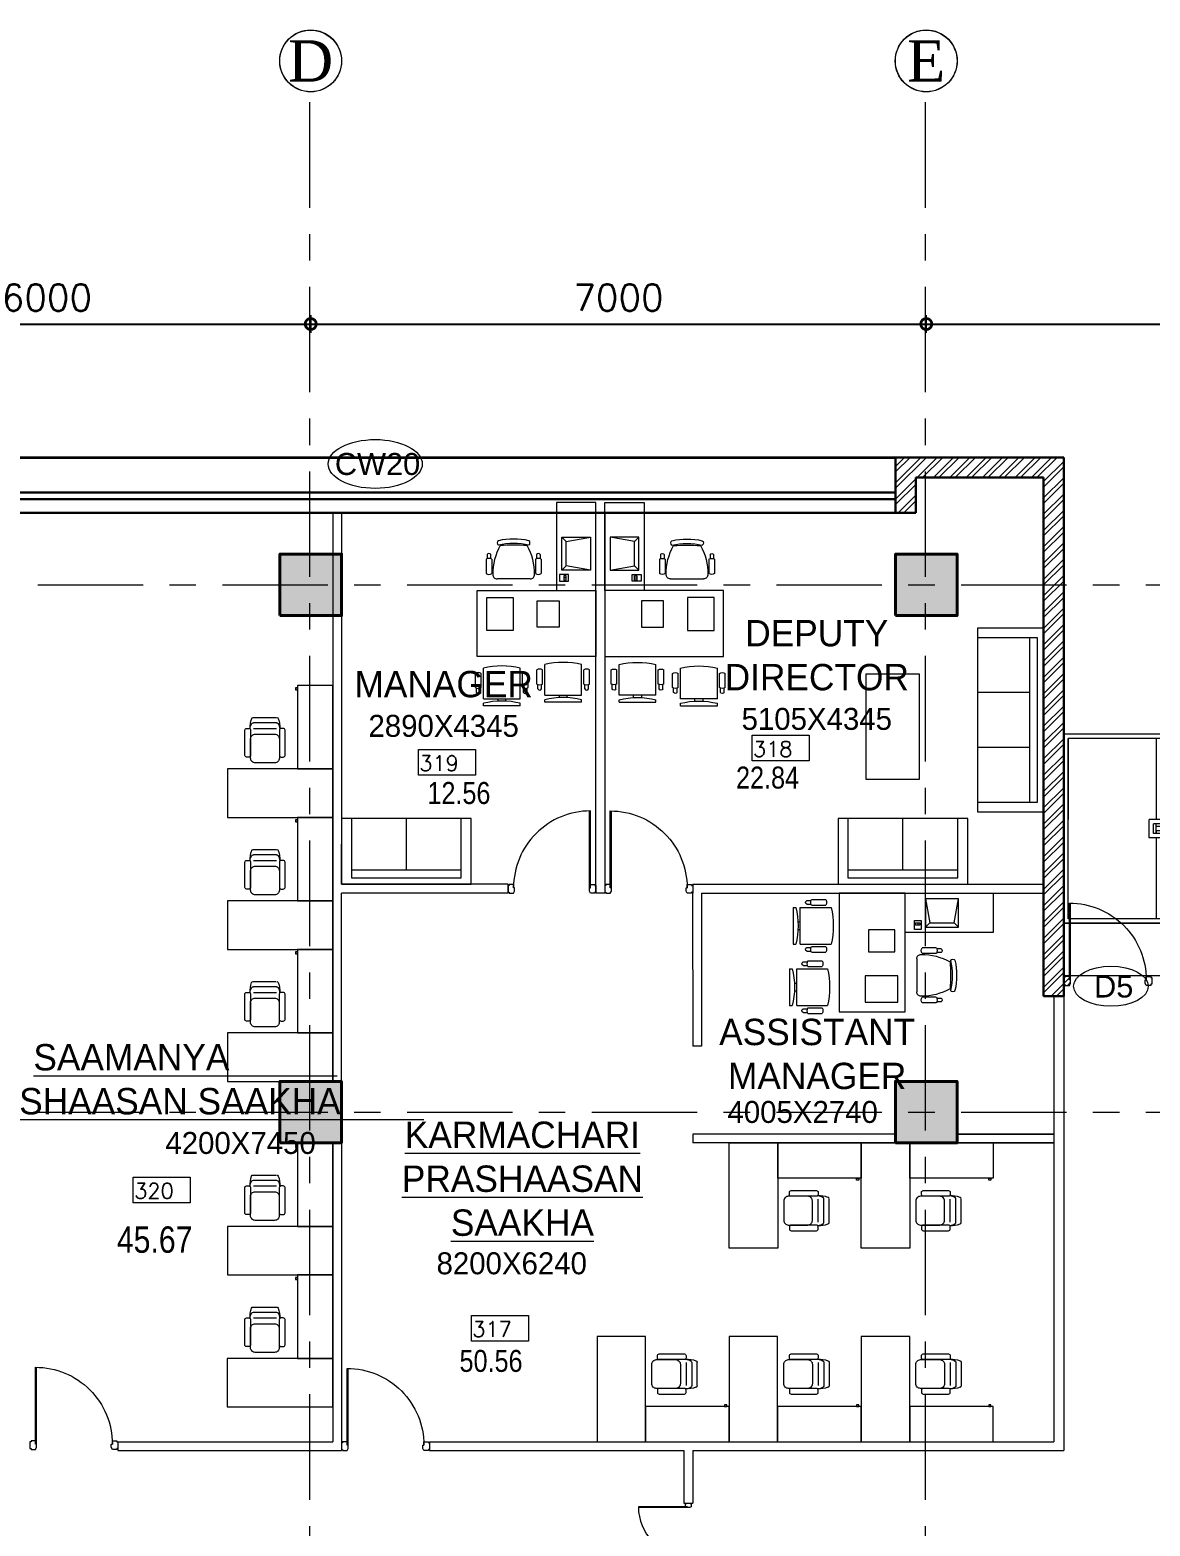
# Model space of a CAD drawing. Header units: millimetres. Extents: x 24487468 to 24959437, y -333213 to 842934.
# Drawn here: x 24731055 to 24743793, y 138462 to 155484 of the extents above; entities that cross this region are included whole.
import ezdxf
from ezdxf.enums import TextEntityAlignment as Align

# ---------------------------------------------------------------- set-up
doc = ezdxf.new("R2010")
doc.units = ezdxf.units.MM
doc.header["$MEASUREMENT"] = 0
doc.header["$PDMODE"] = 3
for name, pattern in [('ACAD_ISO10W100', [18.5, 12, -3, 0.5, -3]), ('BORDERX2', [3.5, 1, -0.5, 1, -0.5, 0, -0.5]), ('Centreline', [21, 12, -3, 3, -3])]:
    doc.linetypes.add(name, pattern=pattern)
doc.layers.get('0').update_dxf_attribs({"lineweight": 5})
for name, color, linetype, lineweight in [('A 0.13 dw', 175, 'Continuous', 5), ('A 0.13furniture', 30, 'Continuous', 0), ('AREA', 7, 'Continuous', 5), ('CENLINE', 220, 'ACAD_ISO10W100', 5), ('COLUMN', 12, 'Continuous', 40), ('DIM', 183, 'Continuous', 5), ('GRID', 205, 'BORDERX2', 5), ('hatch', 9, 'Continuous', 0), ('p1 plan grid lck', 6, 'Continuous', 5), ('room number', 99, 'Continuous', 20), ('text', 7, 'Continuous', 15), ('TEXT ROOM', 3, 'Continuous', 15), ('wall', 53, 'Continuous', 15), ('wall 0', 22, 'Continuous', 35), ('Wall1', 37, 'Continuous', 30), ('WALL2', 4, 'Continuous', 15), ('win shutters', 140, 'Continuous', 25), ('WINDOWS', 4, 'Continuous', 9)]:
    doc.layers.add(name, color=color, linetype=linetype, lineweight=lineweight)
doc.layers.add('A-BTEXT', color=57, linetype='Continuous')
doc.styles.add('arial', font='times.ttf')
doc.styles.add('ATTR', font='romans.shx', dxfattribs={"width": 0.8, "height": 0.48})
doc.styles.add('ordinary', font='arial.ttf')
doc.styles.add('ROMANS', font='romans__.ttf')
doc.styles.add('Tahoma', font='technic_.ttf')
doc.dimstyles.new('DIM100', dxfattribs={"dimtxt": 300, "dimasz": 250, "dimexe": 100, "dimexo": 100, "dimgap": 150, "dimtad": 1, "dimdec": 0, "dimrnd": 5, "dimzin": 0, "dimdsep": 46, "dimtxsty": 'ROMANS', "dimblk": 'DOTSMALL', "dimcen": 0.09, "dimclrd": 256, "dimclre": 256, "dimclrt": 7, "dimadec": 0, "dimazin": 0, "dimtfac": 1, "dimtdec": 0, "dimtix": 1, "dimtofl": 0, "dimtmove": 1, "dimatfit": 3, "dimfxl": 100, "dimfxlon": 1, "dimtolj": 1, "dimtzin": 0, "dimarcsym": 0})

# ---------------------------------------------------------------- blocks, each defined once
blk = doc.blocks.new('column 350')
at = {"layer": 'COLUMN', "ltscale": 100}
h = blk.add_hatch(color=256, dxfattribs=at)
h.dxf.hatch_style = 1
h.paths.add_polyline_path([(1327.5, 1037.5), (627.5, 1037.5), (627.5, 337.5), (1327.5, 337.5)])
blk.add_lwpolyline([(627.5, 1037.5), (1327.5, 1037.5), (1327.5, 337.5), (627.5, 337.5)], close=True, dxfattribs=at)
blk = doc.blocks.new('grid letter-flat-4-flat-1')
at = {"layer": 'GRID', "linetype": 'Continuous'}
blk.add_circle((0, 374.75), 281.25, dxfattribs=at)
blk = doc.blocks.new('md1')
at = {"layer": 'A 0.13 dw'}
for p, q in [((-924, 1799), (-936, 1799)), ((-936, 1799), (-936, 1748)), ((-936, 1748), (-911, 1736)), ((-924, 1811), (-924, 1799)), ((-848, 1811), (-924, 1811)), ((-911, 1736), (-874, 1736)), ((-874, 1736), (-874, 1748)), ((-874, 1748), (-836, 1748)), ((-874, 1748), (0, 1748)), ((-874, 1736), (0, 1736)), ((-848, 1799), (-848, 1811)), ((-836, 1799), (-848, 1799)), ((-836, 1748), (-836, 1799)), ((-936, 0), (-911, 12)), ((-936, -51), (-936, 0)), ((-911, 12), (-874, 12)), ((-874, 12), (-874, 0)), ((-874, 12), (0, 12)), ((-874, 0), (-836, 0)), ((-874, 0), (0, 0)), ((-836, 0), (-836, -51)), ((-924, -51), (-936, -51)), ((-924, -63), (-924, -51)), ((-848, -63), (-924, -63)), ((-836, -51), (-848, -51)), ((-848, -51), (-848, -63))]:
    blk.add_line(p, q, dxfattribs=at)
for points in [[(0, 1748), (0, 1748, -0.414214), (-874, 874)], [(0, 0), (0, 0, 0.414214), (-874, 874)]]:
    blk.add_lwpolyline(points, format="xyb", dxfattribs=at)
blk = doc.blocks.new('EEXIT')
at = {"layer": 'WINDOWS', "lineweight": 0}
for p, q in [((0, 4581), (-2150, 4581)), ((-2150, 4581), (-2150, 2781)), ((-50, 4531), (-2100, 4531)), ((-2100, 4531), (-2100, 2753)), ((-2100, 4531), (-1180, 4531)), ((-50, 4531), (-50, 2781)), ((0, 4581), (0, 2753)), ((-1180, 3611), (-1180, 1700)), ((-1180, 3611), (-970, 3611)), ((-970, 3611), (-970, 1700)), ((-2100, 3531), (-1180, 3531)), ((-1130, 3561), (-1130, 1750)), ((-1130, 3561), (-1020, 3561)), ((-1130, 3531), (-1020, 3531)), ((-1100, 3531), (-1100, 1781)), ((-1050, 3531), (-1050, 1781)), ((-1020, 3561), (-1020, 1750)), ((-970, 3531), (-50, 3531)), ((-2100, 3281), (-1180, 3281)), ((-1130, 3281), (-1100, 3281)), ((-1050, 3281), (-1020, 3281)), ((-970, 3281), (-50, 3281)), ((-2100, 3031), (-1180, 3031)), ((-1130, 3031), (-1100, 3031)), ((-1050, 3031), (-1020, 3031)), ((-970, 3031), (-50, 3031)), ((-2150, 2781), (-2150, 731)), ((-2100, 2781), (-1180, 2781)), ((-2100, 2753), (-2100, 781)), ((-1130, 2781), (-1100, 2781)), ((-1050, 2781), (-1020, 2781)), ((-970, 2781), (-50, 2781)), ((-50, 2781), (-50, 781)), ((0, 2753), (0, 731)), ((-2100, 2531), (-1180, 2531)), ((-1130, 2531), (-1100, 2531)), ((-1050, 2531), (-1020, 2531)), ((-970, 2531), (-50, 2531)), ((-2100, 2281), (-1180, 2281)), ((-1130, 2281), (-1100, 2281)), ((-1050, 2281), (-1020, 2281)), ((-970, 2281), (-50, 2281)), ((-2100, 2031), (-1180, 2031)), ((-1130, 2031), (-1100, 2031)), ((-1050, 2031), (-1020, 2031)), ((-970, 2031), (-50, 2031)), ((-2100, 1781), (-1180, 1781)), ((-1020, 1781), (-1130, 1781)), ((-1020, 1750), (-1130, 1750)), ((-1050, 1781), (-1020, 1781)), ((-970, 1781), (-50, 1781)), ((-970, 1700), (-1180, 1700)), ((0, 731), (-2150, 731)), ((-2100, 781), (-1180, 781)), ((-50, 781), (-2100, 781))]:
    blk.add_line(p, q, dxfattribs=at)
blk = doc.blocks.new('Door1000-flat-3')
at = {"layer": 'A 0.13 dw'}
for p, q in [((-38, 0), (-38, -12)), ((38, 0), (-38, 0)), ((-38, -12), (-50, -12)), ((-50, -12), (-50, -63)), ((-50, -63), (-25, -75)), ((-25, -75), (12, -75)), ((12, -75), (12, -63)), ((12, -63), (50, -63)), ((38, -12), (38, 0)), ((50, -12), (38, -12)), ((50, -63), (50, -12)), ((-50, -937), (-25, -925)), ((-50, -988), (-50, -937)), ((-38, -988), (-50, -988)), ((-38, -1000), (-38, -988)), ((38, -1000), (-38, -1000)), ((-25, -925), (12, -925)), ((12, -925), (12, -937)), ((12, -925), (886, -925)), ((12, -937), (50, -937)), ((12, -937), (886, -937)), ((50, -988), (38, -988)), ((38, -988), (38, -1000)), ((50, -937), (50, -988))]:
    blk.add_line(p, q, dxfattribs=at)
blk.add_lwpolyline([(886, -937), (886, -937, 0.414214), (12, -63)], format="xyb", dxfattribs=at)
blk = doc.blocks.new('*U36')
at = {"layer": 'room number'}
blk.add_lwpolyline([(46, 40), (46, 240), (491, 240), (491, 40)], close=True, dxfattribs=at)
at = {"layer": 'room number', "style": 'ROMANS'}
blk.add_attdef('ROOM_NUM', (53, 73), '', height=120, dxfattribs=at)
blk = doc.blocks.new('tt1')
at = {"layer": 'A 0.13furniture'}
for p, q in [((-1136, 904), (-1136, 641)), ((-1078, 902), (-1078, 639)), ((-1012, 901), (-1012, 640))]:
    blk.add_line(p, q, dxfattribs=at)
for points in [[(0, 0), (-552, 0), (-552, 1198), (0, 1198)], [(-552, 0), (-1502, 0), (-1502, 400), (-552, 400)], [(-1450, 400), (-1474, 400), (-1474, 422), (-1450, 422)]]:
    blk.add_lwpolyline(points, close=True, dxfattribs=at)
for points in [[(-993, 934), (-706, 934, 0.414214), (-686, 953), (-686, 979, 0.414214), (-706, 999), (-993, 999, 0.414214), (-1012, 979), (-1012, 953, 0.414214)], [(-673, 934), (-895, 934, 0.414214), (-947, 881), (-947, 660, 0.414214), (-895, 607), (-673, 607, 0.414214), (-621, 660), (-621, 881, 0.414214)], [(-993, 607), (-706, 607, -0.414214), (-686, 588), (-686, 562, -0.414214), (-706, 542), (-993, 542, -0.414214), (-1012, 562), (-1012, 588, -0.414214)]]:
    blk.add_lwpolyline(points, format="xyb", close=True, dxfattribs=at)
for centre, radius, start, end in [((-1117, 904), 19.6, 110.5247, 180), ((-1022, 650), 290, 87.2024, 110.5247), ((-1058, 902), 19.6, 125.6622, 180), ((-1008, 832), 106, 88.5058, 125.6622), ((-1117, 637), 19.6, 180, 249.4753), ((-1022, 891), 290, 249.4753, 272.7976), ((-1058, 639), 19.6, 180, 234.3378), ((-1008, 709), 106, 234.3378, 271.4942)]:
    blk.add_arc(centre, radius, start, end, dxfattribs=at)
blk = doc.blocks.new('Production Armchair 1-flat-3-flat-1')
at = {"layer": 'A 0.13furniture'}
for p, q in [((175, 302), (224, 302)), ((175, 262), (225, 262)), ((231, 315), (393, 315)), ((231, 250), (393, 250)), ((454, 189), (454, -188)), ((175, -261), (225, -261)), ((175, -300), (224, -300)), ((231, -248), (393, -248)), ((231, -313), (393, -313))]:
    blk.add_line(p, q, dxfattribs=at)
for centre, radius, start, end in [((804, 0), 804, 167.6021, 192.3979), ((44, 156), 30.3, 34.2916, 145.7084), ((854, 0), 804, 167.6021, 192.3979), ((402, -433), 672, 89.8784, 119.0931), ((185, 282), 21.8, 114.8953, 245.3358), ((284, 282), 62.8, 148.9511, 211.0489), ((340, 282), 62.8, 328.9511, 31.0489), ((405, 190), 48.9, 359.252, 92.1864), ((1965, 0), 1896, 175.3453, 184.606), ((402, 435), 672, 240.894, 270.1219), ((44, -156), 30.3, 214.2902, 325.7098), ((185, -280), 21.8, 114.6645, 245.1044), ((284, -281), 62.8, 148.9511, 211.0489), ((340, -281), 62.8, 328.9511, 31.0489), ((405, -188), 48.9, 267.8132, 0.748)]:
    blk.add_arc(centre, radius, start, end, dxfattribs=at)
at = {"layer": 'A 0.13furniture', "style": 'ATTR', "text_generation_flag": 4, "width": 0.8, "flags": 9}
blk.add_attdef('ESTCODE', (0, 0), '', height=0.126, rotation=270, dxfattribs=at)
blk = doc.blocks.new('Executive Armchair 1-flat-5-flat-1')
at = {"layer": 'A 0.13furniture'}
for p, q in [((-80.00175, 209.8875), (-430.05475, 209.8875)), ((-207.9205, 299.7425), (-369.9195, 299.7425)), ((-207.9205, 234.94), (-369.9195, 234.94)), ((-152.609, 286.8125), (-201.71775, 286.7925)), ((-152.68875, 247.275), (-200.6105, 247.28)), ((-80.00175, -209.89), (-80.00175, 209.8875)), ((0, 210), (-30.0025, 210)), ((0, 210), (0, -210)), ((-53.85975, 45), (-80.00175, 45)), ((-80.00175, -45), (-53.8405, -45)), ((-80.00175, -209.89), (-430.001, -209.89)), ((-207.9205, -234.9425), (-369.9195, -234.9425)), ((-207.9205, -299.745), (-369.9195, -299.745)), ((-152.609, -286.815), (-201.71775, -286.795)), ((-152.68875, -247.2775), (-200.6105, -247.2825)), ((0, -210), (-30.0025, -210))]:
    blk.add_line(p, q, dxfattribs=at)
for centre, radius, start, end in [((439.44675, 0.11), 894.44925, 166.435999999, 193.5788), ((-316.09875, 267.3425), 62.82115, 148.951400001, 211.048700002), ((-261.74125, 267.3425), 62.82123, 328.951400001, 31.04859), ((-161.7745, 267.0625), 21.77348, 294.664000001, 65.104889999), ((839.5795, 0), 894.58, 166.423299999, 193.576700001), ((-316.099, -267.3425), 62.821, 148.951299998, 211.048700002), ((-261.741, -267.3425), 62.821, 328.951299998, 31.04867), ((-161.7745, -267.065), 21.77342, 294.894900003, 65.336150001)]:
    blk.add_arc(centre, radius, start, end, dxfattribs=at)
at = {"layer": 'A 0.13furniture', "style": 'ATTR', "text_generation_flag": 4, "width": 0.8, "flags": 9}
blk.add_attdef('ESTCODE', (0, 0), '', height=0.1199, rotation=90, dxfattribs=at)
blk = doc.blocks.new('Executive Armchair 1-flat-6-flat-1')
at = {"layer": 'A 0.13furniture'}
for p, q in [((-80.00175, 209.8875), (-430.05475, 209.8875)), ((-207.9205, 299.7425), (-369.9195, 299.7425)), ((-207.9205, 234.94), (-369.9195, 234.94)), ((-152.609, 286.8125), (-201.71775, 286.7925)), ((-152.68875, 247.275), (-200.6105, 247.28)), ((-80.00175, -209.89), (-80.00175, 209.8875)), ((0, 210), (-30.0025, 210)), ((0, 210), (0, -210)), ((-53.85975, 45), (-80.00175, 45)), ((-80.00175, -45), (-53.8405, -45)), ((-80.00175, -209.89), (-430.001, -209.89)), ((-207.9205, -234.9425), (-369.9195, -234.9425)), ((-207.9205, -299.745), (-369.9195, -299.745)), ((-152.609, -286.815), (-201.71775, -286.795)), ((-152.68875, -247.2775), (-200.6105, -247.2825)), ((0, -210), (-30.0025, -210))]:
    blk.add_line(p, q, dxfattribs=at)
for centre, radius, start, end in [((439.44675, 0.11), 894.44925, 166.435999999, 193.5788), ((-316.09875, 267.3425), 62.82115, 148.951400001, 211.048700002), ((-261.74125, 267.3425), 62.82123, 328.951400001, 31.04859), ((-161.7745, 267.0625), 21.77348, 294.664000001, 65.104889999), ((839.5795, 0), 894.58, 166.423299999, 193.576700001), ((-316.099, -267.3425), 62.821, 148.951299998, 211.048700002), ((-261.741, -267.3425), 62.821, 328.951299998, 31.04867), ((-161.7745, -267.065), 21.77342, 294.894900003, 65.336150001)]:
    blk.add_arc(centre, radius, start, end, dxfattribs=at)
at = {"layer": 'A 0.13furniture', "style": 'ATTR', "text_generation_flag": 4, "width": 0.8, "flags": 9}
blk.add_attdef('ESTCODE', (0, 0), '', height=0.1199, rotation=90, dxfattribs=at)
blk = doc.blocks.new('ASD-flat-1-flat-1')
at = {"layer": 'A 0.13furniture'}
for p, q in [((552383, -73628), (551383, -73628)), ((551383, -73628), (551383, -74078)), ((551777, -74017), (551777, -73692)), ((551827, -73967), (551777, -73692)), ((551777, -73692), (552152, -73692)), ((552152, -73692), (552102, -73967)), ((552152, -73692), (552152, -74017)), ((551777, -74017), (551827, -73967)), ((552152, -74017), (551777, -74017)), ((552102, -73967), (551827, -73967)), ((552102, -73967), (552152, -74017)), ((552202, -73942), (552202, -74042)), ((552277, -73942), (552202, -73942)), ((552202, -74042), (552277, -74042)), ((552214, -73967), (552214, -73992)), ((552264, -73967), (552214, -73967)), ((552214, -73992), (552264, -73992)), ((552239, -73967), (552239, -73992)), ((552264, -73992), (552264, -73967)), ((552277, -74042), (552277, -73942)), ((551383, -74078), (552383, -74078))]:
    blk.add_line(p, q, dxfattribs=at)
for points in [[(553133, -73628), (553133, -74978), (552383, -74978), (552383, -73628)], [(552801, -74296), (552501, -74296), (552501, -74046), (552801, -74046)], [(552839, -74871), (552464, -74871), (552464, -74571), (552839, -74571)]]:
    blk.add_lwpolyline(points, close=True, dxfattribs=at)
for name, p in [('Executive Armchair 1-flat-6-flat-1', (553655, -74001)), ('Production Armchair 1-flat-3-flat-1', (551797, -74565)), ('Executive Armchair 1-flat-5-flat-1', (553696, -74699))]:
    blk.add_blockref(name, p, dxfattribs=at)
at = {"layer": 'A 0.13furniture', "style": 'ATTR', "width": 0.8, "flags": 9}
blk.add_attdef('ESTCODE', (551777, -73692), '', height=0.00147, dxfattribs=at)
blk = doc.blocks.new('s11')
at = {"layer": 'A 0.13furniture'}
for p, q in [((-1363, 675), (-1363, 0)), ((-113, 675), (-1363, 675)), ((-1363, 587), (-1363, 0)), ((-113, 587), (-1363, 587)), ((-738, 587), (-738, 0)), ((-113, 0), (-113, 675))]:
    blk.add_line(p, q, dxfattribs=at)
blk.add_lwpolyline([(0, 0), (0, 750), (-1475, 750), (-1475, 0)], close=True, dxfattribs=at)
at = {"layer": 'A 0.13furniture', "style": 'ATTR', "text_generation_flag": 4, "width": 0.8, "flags": 9}
blk.add_attdef('ESTCODE', (0, 750), '', height=0.42, rotation=180, dxfattribs=at)
blk = doc.blocks.new("84'' Sofa-flat-3-flat-1")
at = {"layer": 'A 0.13furniture'}
for p, q in [((-1987.5, -75), (-1987.5, -749.999925)), ((-112.5, -75), (-1987.5, -75)), ((-112.5, -162.5), (-1987.5, -162.5)), ((-1362.5, -162.5), (-1362.5, -749.999925)), ((-737.5, -162.5), (-737.5, -749.999925)), ((-112.5, -749.999925), (-112.5, -75))]:
    blk.add_line(p, q, dxfattribs=at)
blk.add_lwpolyline([(0, -749.999925), (0, 0), (-2100, 0), (-2100, -749.999925)], close=True, dxfattribs=at)
at = {"layer": 'A 0.13furniture', "style": 'ATTR', "text_generation_flag": 4, "width": 0.8, "flags": 9}
blk.add_attdef('ESTCODE', (0, 0), '', height=0.42, rotation=180, dxfattribs=at)
blk = doc.blocks.new('_DotSmall')
at = {"color": 0, "linetype": 'ByBlock', "const_width": 0.5}
blk.add_lwpolyline([(-0.0625, 0, 1), (0.0625, 0, 1)], format="xyb", close=True, dxfattribs=at)
blk = doc.blocks.new('*D68')
at = {"layer": 'Defpoints', "color": 0, "ltscale": 100, "transparency": 16777216}
for p in [(24734248, 152138), (24728248, 149521), (24734248, 149521)]:
    blk.add_point(p, dxfattribs=at)
at = {"layer": 'DIM', "lineweight": -2, "ltscale": 100, "transparency": 16777216}
for p, q in [((24728248, 152038), (24728248, 152238)), ((24734248, 152038), (24734248, 152238)), ((24728248, 152138), (24734248, 152138))]:
    blk.add_line(p, q, dxfattribs=at)
at = {"layer": 'DIM', "lineweight": -2, "ltscale": 100, "transparency": 16777216, "xscale": 250, "yscale": 250, "zscale": 250, "rotation": 180}
blk.add_blockref('_DotSmall', (24728248, 152138), dxfattribs=at)
at = {"layer": 'DIM', "lineweight": -2, "ltscale": 100, "transparency": 16777216, "xscale": 250, "yscale": 250, "zscale": 250}
blk.add_blockref('_DotSmall', (24734248, 152138), dxfattribs=at)
at = {"layer": 'DIM', "color": 7, "ltscale": 100, "transparency": 16777216, "insert": (24731248, 152439), "char_height": 300, "attachment_point": 5, "style": 'ROMANS'}
blk.add_mtext('\\A1;6000', dxfattribs=at)
blk = doc.blocks.new('*D69')
at = {"layer": 'Defpoints', "color": 0, "ltscale": 100, "transparency": 16777216}
for p in [(24741248, 152138), (24734248, 149521), (24741248, 149521)]:
    blk.add_point(p, dxfattribs=at)
at = {"layer": 'DIM', "lineweight": -2, "ltscale": 100, "transparency": 16777216}
for p, q in [((24734248, 152038), (24734248, 152238)), ((24741248, 152038), (24741248, 152238)), ((24734248, 152138), (24741248, 152138))]:
    blk.add_line(p, q, dxfattribs=at)
at = {"layer": 'DIM', "lineweight": -2, "ltscale": 100, "transparency": 16777216, "xscale": 250, "yscale": 250, "zscale": 250, "rotation": 180}
blk.add_blockref('_DotSmall', (24734248, 152138), dxfattribs=at)
at = {"layer": 'DIM', "lineweight": -2, "ltscale": 100, "transparency": 16777216, "xscale": 250, "yscale": 250, "zscale": 250}
blk.add_blockref('_DotSmall', (24741248, 152138), dxfattribs=at)
at = {"layer": 'DIM', "color": 7, "ltscale": 100, "transparency": 16777216, "insert": (24737748, 152439), "char_height": 300, "attachment_point": 5, "style": 'ROMANS'}
blk.add_mtext('\\A1;7000', dxfattribs=at)
blk = doc.blocks.new('*D70')
at = {"layer": 'Defpoints', "color": 0, "ltscale": 100, "transparency": 16777216}
for p in [(24748747, 152138), (24741248, 149521), (24748747, 149171)]:
    blk.add_point(p, dxfattribs=at)
at = {"layer": 'DIM', "lineweight": -2, "ltscale": 100, "transparency": 16777216}
for p, q in [((24741248, 152038), (24741248, 152238)), ((24748747, 152038), (24748747, 152238)), ((24741248, 152138), (24748747, 152138))]:
    blk.add_line(p, q, dxfattribs=at)
at = {"layer": 'DIM', "lineweight": -2, "ltscale": 100, "transparency": 16777216, "xscale": 250, "yscale": 250, "zscale": 250, "rotation": 180}
blk.add_blockref('_DotSmall', (24741248, 152138), dxfattribs=at)
at = {"layer": 'DIM', "lineweight": -2, "ltscale": 100, "transparency": 16777216, "xscale": 250, "yscale": 250, "zscale": 250}
blk.add_blockref('_DotSmall', (24748747, 152138), dxfattribs=at)
at = {"layer": 'DIM', "color": 7, "ltscale": 100, "transparency": 16777216, "insert": (24744998, 152439), "char_height": 300, "attachment_point": 5, "style": 'ROMANS'}
blk.add_mtext('\\A1;7500', dxfattribs=at)

msp = doc.modelspace()

# ---------------------------------------------------------------- hatches: boundary and pattern name
at = {"layer": 'hatch', "ltscale": 100}
h = msp.add_hatch(dxfattribs=at)
h.set_pattern_fill('ANSI32', color=256, scale=350)
h.set_pattern_definition([(45, (24741892.78, 147613.39), (-92.808, 92.808), []), (45, (24741954.65, 147613.39), (-92.808, 92.808), [])])
h.paths.add_polyline_path([(24742812.7, 150620.8), (24740897.9, 150620.1), (24740897.9, 149990.8), (24741127.9, 149990.8), (24741127.9, 150390.2), (24742582.7, 150390.7), (24742582.7, 144491), (24742812.7, 144491), (24742812.7, 144701.5), (24742812.7, 144701.5), (24742812.7, 144625.5), (24742824.7, 144625.5), (24742824.7, 144613.5), (24742875.7, 144613.5), (24742887.7, 144638.5), (24742887.7, 144675.5), (24742875.7, 144675.5), (24742875.7, 144713.5), (24742824.7, 144713.5), (24742824.7, 144701.5), (24742812.7, 144701.5), (24742812.7, 144625.5), (24742812.7, 144625.5), (24742812.7, 144701.5)])

# ---------------------------------------------------------------- linework, layer by layer
at = {"ltscale": 100}
msp.add_lwpolyline([(24755623.2, 144721), (24742812.7, 144721), (24742812.7, 150620.8), (24740897.7, 150620.4), (24740897.8, 150220.8), (24728623.3, 150220.8), (24728623.2, 150220.8), (24727898.2, 150220.8), (24727898.2, 149520.9), (24712783.2, 149521.1), (24712783.2, 149406), (24712783.2, 149406), (24712781.7, 131050.8), (24712781.7, 131050.7), (24712781.7, 130521), (24720796.6, 130521), (24720796.6, 130441), (24726815.1, 130441), (24726815.1, 121071)], dxfattribs=at)
at = {"layer": 'A 0.13furniture'}
msp.add_lwpolyline([(24740566, 146956.7), (24740566, 148156.7), (24741166, 148156.7), (24741166, 146956.7)], close=True, dxfattribs=at)
at = {"layer": 'p1 plan grid lck', "linetype": 'Centreline', "ltscale": 100}
for p, q in [((24734234, 154661.4), (24734234, 107814.4)), ((24741234, 154661.4), (24741234, 107814.4)), ((24710143.4, 149171), (24762533.2, 149171)), ((24710143.4, 143171), (24762533.2, 143171))]:
    msp.add_line(p, q, dxfattribs=at)
at = {"layer": 'text', "ltscale": 100}
for centre, major_axis, ratio in [((24734981.3, 150545.7), (-535.1, 0), 0.5199659), ((24743348.1, 144603.8), (-424.8, 0), 0.5372842)]:
    msp.add_ellipse(centre, major_axis=major_axis, ratio=ratio, dxfattribs=at)
at = {"layer": 'wall', "ltscale": 100}
msp.add_line((24742812.7, 145321), (24755508.2, 145321), dxfattribs=at)
at = {"layer": 'wall 0', "ltscale": 100}
msp.add_line((24728598.2, 150620.8), (24740897.7, 150620.1), dxfattribs=at)
at = {"layer": 'Wall1', "ltscale": 100}
for p, q in [((24740897.7, 150620.1), (24742812.7, 150620.8)), ((24740897.9, 149990.8), (24740897.9, 150620.1)), ((24742812.7, 150620.8), (24742812.7, 144491)), ((24741127.9, 150390.2), (24742582.7, 150390.7)), ((24741127.9, 149990.8), (24741127.9, 150390.2)), ((24742582.7, 150390.7), (24742582.7, 144491)), ((24728598.2, 150220.8), (24740897.8, 150220.8)), ((24728598.2, 149990.8), (24741127.9, 149990.8)), ((24742812.7, 144491), (24742582.7, 144491))]:
    msp.add_line(p, q, dxfattribs=at)
at = {"layer": 'WALL2', "ltscale": 100}
for p, q in [((24734498.2, 149990.8), (24734498.2, 143521)), ((24734598.2, 149990.8), (24734598.2, 146221.1)), ((24737491.6, 145663.3), (24737491.6, 149990.8)), ((24737591.6, 149990.8), (24737591.5, 145663.3)), ((24734597.7, 145763.3), (24734597.7, 146221.1)), ((24736491.6, 145763.3), (24734597.7, 145763.3)), ((24736491.6, 145663.3), (24736491.6, 145763.3)), ((24738591.5, 145763.3), (24742582.7, 145763.3)), ((24738591.5, 145763.3), (24738591.5, 145663.3)), ((24734597.7, 143521), (24734597.7, 145663.3)), ((24736491.6, 145663.3), (24734597.7, 145663.3)), ((24737591.5, 145663.3), (24737491.6, 145663.3)), ((24738591.4, 145662.2), (24738591.5, 143920.9)), ((24738691.4, 145663.3), (24742582.7, 145663.3)), ((24738691.4, 145663.3), (24738691.5, 143920.9)), ((24742697.7, 144491), (24742697.7, 139421)), ((24742812.7, 144491), (24742812.7, 139321)), ((24738691.5, 143920.9), (24738591.5, 143920.9)), ((24734497.7, 142821), (24734497.7, 139421)), ((24734597.7, 142821), (24734597.7, 139321)), ((24740897.7, 142921), (24738591.5, 142920.9)), ((24738591.5, 142920.9), (24738591.5, 142821)), ((24742697.7, 142821), (24738591.5, 142821)), ((24742697.7, 142921), (24741597.7, 142921)), ((24741597.7, 142921), (24742697.7, 142921)), ((24741597.7, 142821), (24742697.7, 142821)), ((24732055, 139421), (24734497.7, 139421)), ((24732055, 139421), (24732055, 139321)), ((24735597.7, 139421), (24742697.7, 139421)), ((24735597.7, 139421), (24735597.7, 139321)), ((24732055, 139321), (24734597.7, 139321)), ((24735597.7, 139321), (24738491.5, 139321)), ((24738491.5, 139321), (24738491.5, 138720.9)), ((24738591.5, 139321), (24738591.5, 138720.9)), ((24738591.5, 139321), (24742812.7, 139321)), ((24738491.5, 138720.9), (24738591.5, 138720.9))]:
    msp.add_line(p, q, dxfattribs=at)
at = {"layer": 'win shutters', "ltscale": 100, "const_width": 25}
msp.add_lwpolyline([(24728648.2, 150145.8), (24740897.8, 150145.8)], dxfattribs=at)

# ---------------------------------------------------------------- block references
at = {"layer": 'A 0.13 dw', "rotation": 90.00000000000001}
msp.add_blockref('Door1000-flat-3', (24736491.6, 145712.2), dxfattribs=at)
at = {"layer": 'A 0.13 dw', "xscale": -1, "rotation": 270}
for p in [(24738591.6, 145712.2), (24743812.7, 144663.6), (24732055.1, 139382.6), (24735597.7, 139369.9)]:
    msp.add_blockref('Door1000-flat-3', p, dxfattribs=at)
at = {"layer": 'A 0.13furniture'}
for name, p, rotation in [('ASD-flat-1-flat-1', (24811120.1, 701488.9), 270.0000000186388), ('s11', (24740244.7, 146513.3), 180)]:
    msp.add_blockref(name, p, dxfattribs=dict(at, rotation=rotation))
at = {"layer": 'A 0.13furniture', "xscale": -1}
for name, p, rotation in [('ASD-flat-1-flat-1', (24663963.1, 701488.9), 89.99999998136114), ("84'' Sofa-flat-3-flat-1", (24742582.7, 148682.5), 270), ('ASD-flat-1-flat-1', (25293390.3, 219291.8), 359.9999999813613)]:
    msp.add_blockref(name, p, dxfattribs=dict(at, rotation=rotation))
at = {"layer": 'CENLINE'}
ref = msp.add_blockref('grid letter-flat-4-flat-1', (24734246.6, 154661.8), dxfattribs=dict(at, xscale=1.25, yscale=1.25, zscale=25.4))
ref.add_attrib('GRID_LETTER', 'D', dxfattribs={"layer": 'A-BTEXT', "linetype": 'Continuous', "height": 468.7, "style": 'arial'}).set_placement((24734246.6, 155130.5), align=Align.MIDDLE_CENTER)
ref = msp.add_blockref('grid letter-flat-4-flat-1', (24734247.7, 154664.2), dxfattribs=dict(at, xscale=1.25, yscale=1.25, zscale=25.4))
ref.add_attrib('GRID_LETTER', 'D', dxfattribs={"layer": 'A-BTEXT', "linetype": 'Continuous', "height": 468.7, "style": 'arial'}).set_placement((24734247.7, 155133), align=Align.MIDDLE_CENTER)
ref = msp.add_blockref('grid letter-flat-4-flat-1', (24741246.6, 154661.8), dxfattribs=dict(at, xscale=1.25, yscale=1.25, zscale=25.4))
ref.add_attrib('GRID_LETTER', 'E', dxfattribs={"layer": 'A-BTEXT', "linetype": 'Continuous', "height": 468.7, "style": 'arial'}).set_placement((24741246.6, 155130.5), align=Align.MIDDLE_CENTER)
ref = msp.add_blockref('grid letter-flat-4-flat-1', (24741247.7, 154664.2), dxfattribs=dict(at, xscale=1.25, yscale=1.25, zscale=25.4))
ref.add_attrib('GRID_LETTER', 'E', dxfattribs={"layer": 'A-BTEXT', "linetype": 'Continuous', "height": 468.7, "style": 'arial'}).set_placement((24741247.7, 155133), align=Align.MIDDLE_CENTER)
at = {"layer": 'COLUMN', "rotation": 89.99999999994951}
for p in [(24734935.7, 148193.5), (24741935.7, 148193.5), (24734935.2, 142193.5), (24741935.2, 142193.5)]:
    msp.add_blockref('column 350', p, dxfattribs=at)
at = {"layer": 'DIM', "rotation": 270}
msp.add_blockref('EEXIT', (24742082.1, 145321), dxfattribs=at)
at = {"layer": 'room number', "xscale": 1.456692913385827, "yscale": 1.456692913385827, "zscale": 0.984251968503937}
for p, values in [((24739199.6, 147108.8), {'ROOM_NUM': '318'}), ((24735405.9, 146946.5), {'ROOM_NUM': '319'}), ((24732163.6, 142081.3), {'ROOM_NUM': '320'}), ((24736007.8, 140509.1), {'ROOM_NUM': '317'})]:
    msp.add_blockref('*U36', p, dxfattribs=at).add_auto_attribs(values)
at = {"layer": 'WALL2', "xscale": -1, "rotation": 90}
for p in [(24734498.2, 146524.6), (24734498.2, 145022.8), (24734497.9, 143521), (24734497.9, 141319.2), (24734497.7, 139817.4)]:
    msp.add_blockref('tt1', p, dxfattribs=at)
at = {"layer": 'WALL2', "rotation": 180}
for name, p in [('s11', (24734597.7, 146513.3)), ('tt1', (24739006.1, 142821)), ('tt1', (24740507.9, 142821))]:
    msp.add_blockref(name, p, dxfattribs=at)
at = {"layer": 'WALL2', "xscale": -1}
for p in [(24737504.2, 139421), (24739006, 139421), (24740507.8, 139421)]:
    msp.add_blockref('tt1', p, dxfattribs=at)
at = {"layer": 'WALL2', "xscale": 0.6403191634977956, "yscale": 0.6403191634977956, "zscale": 0.6403191634977956, "rotation": 180}
msp.add_blockref('md1', (24737974.1, 138680.7), dxfattribs=at)

# ---------------------------------------------------------------- texts
at = {"layer": 'AREA', "attachment_point": 1, "style": 'Tahoma'}
for s, insert, char_height, width in [('22.84', (24739084.6, 147102.9), 250, 806.689), ('12.56', (24735575.1, 146927.3), 250, 831.247), ('45.67', (24732043.1, 141871), 300, 1166.513), ('50.56', (24735940.3, 140465.9), 250, 956.36)]:
    msp.add_mtext(s, dxfattribs=dict(at, insert=insert, char_height=char_height, width=width))
at = {"layer": 'text', "ltscale": 100, "insert": (24734522.7, 150670.9), "char_height": 250, "width": 373.513, "attachment_point": 1, "style": 'ordinary'}
msp.add_mtext('CW20', dxfattribs=at)
at = {"layer": 'text', "ltscale": 100, "insert": (24743156.2, 144725.4), "char_height": 200, "attachment_point": 1, "style": 'ordinary'}
msp.add_mtext_dynamic_manual_height_columns('{\\H1.25x;D5}', width=373.513, gutter_width=15, heights=[0], dxfattribs=at)
at = {"layer": 'TEXT ROOM', "attachment_point": 5, "style": 'arial'}
for s, insert, char_height, width in [('{\\fNirmala UI|b0|i0|c0|p34;DEPUTY DIRECTOR\\P\\H0.83333x;5105X4345}', (24740002.8, 148144), 300, 3012.597), ('{\\fTechnic|b0|i0|c2|p2;\\P\\pt3300;\\fNirmala UI|b0|i0|c0|p34;MANAGER\\P\\ptz;\\H0.83333x;2890X4345}', (24735759.8, 148064.5), 300, 3012.597), ('{\\fTechnic|b0|i0|c2|p2;\\P\\pt3300;\\fNirmala UI|b0|i0|c0|p34;ASSISTANT MANAGER}', (24740007.3, 144081.3), 300, 3012.597), ('{\\fNirmala UI|b0|i0|c0|p34;\\LSAAMANYA\\fPreeti|b0|i0|c0|p2;            \\fNirmala UI|b0|i0|c0|p34;PRASHAASAN SAAKHA\\l \\H0.83333x;                       \\H1.5289x; \\H0.65408x;4200X7450\\H1.2159x; }', (24732821.8, 143319), 300, 5567.191), ('{\\fNirmala UI|b0|i0|c0|p34;4005X2740}', (24739842.3, 143171.7), 250, 3012.597), ('{\\fNirmala UI|b0|i0|c0|p34;\\LKARMACHARI PRASHAASAN SAAKHA\\H1.1667x;\\l }', (24736655.4, 142411.9), 300, 3012.597), ('{\\fNirmala UI|b0|i0|c0|p34;\\H0.83334x;8200X6240}', (24736534, 141449.7), 300, 3012.597)]:
    msp.add_mtext(s, dxfattribs=dict(at, insert=insert, char_height=char_height, width=width))

# ---------------------------------------------------------------- dimensions: what is measured, and where the dimension line sits
at = {"layer": 'DIM', "ltscale": 100}
for base, p1, p2, picture, middle in [((24734248.2, 152137.6), (24728248.2, 149521), (24734248.2, 149521), '*D68', (24731248.2, 152439)), ((24741248.2, 152137.6), (24734248.2, 149521), (24741248.2, 149521), '*D69', (24737748.2, 152439)), ((24748747.1, 152137.6), (24741248.2, 149521), (24748747.1, 149171), '*D70', (24744997.7, 152439))]:
    dim = msp.add_linear_dim(base=base, p1=p1, p2=p2, dimstyle='DIM100', dxfattribs=at)
    dim.commit()
    dim.dimension.update_dxf_attribs({"geometry": picture, "text_midpoint": middle})

doc.saveas('drawing.dxf')
